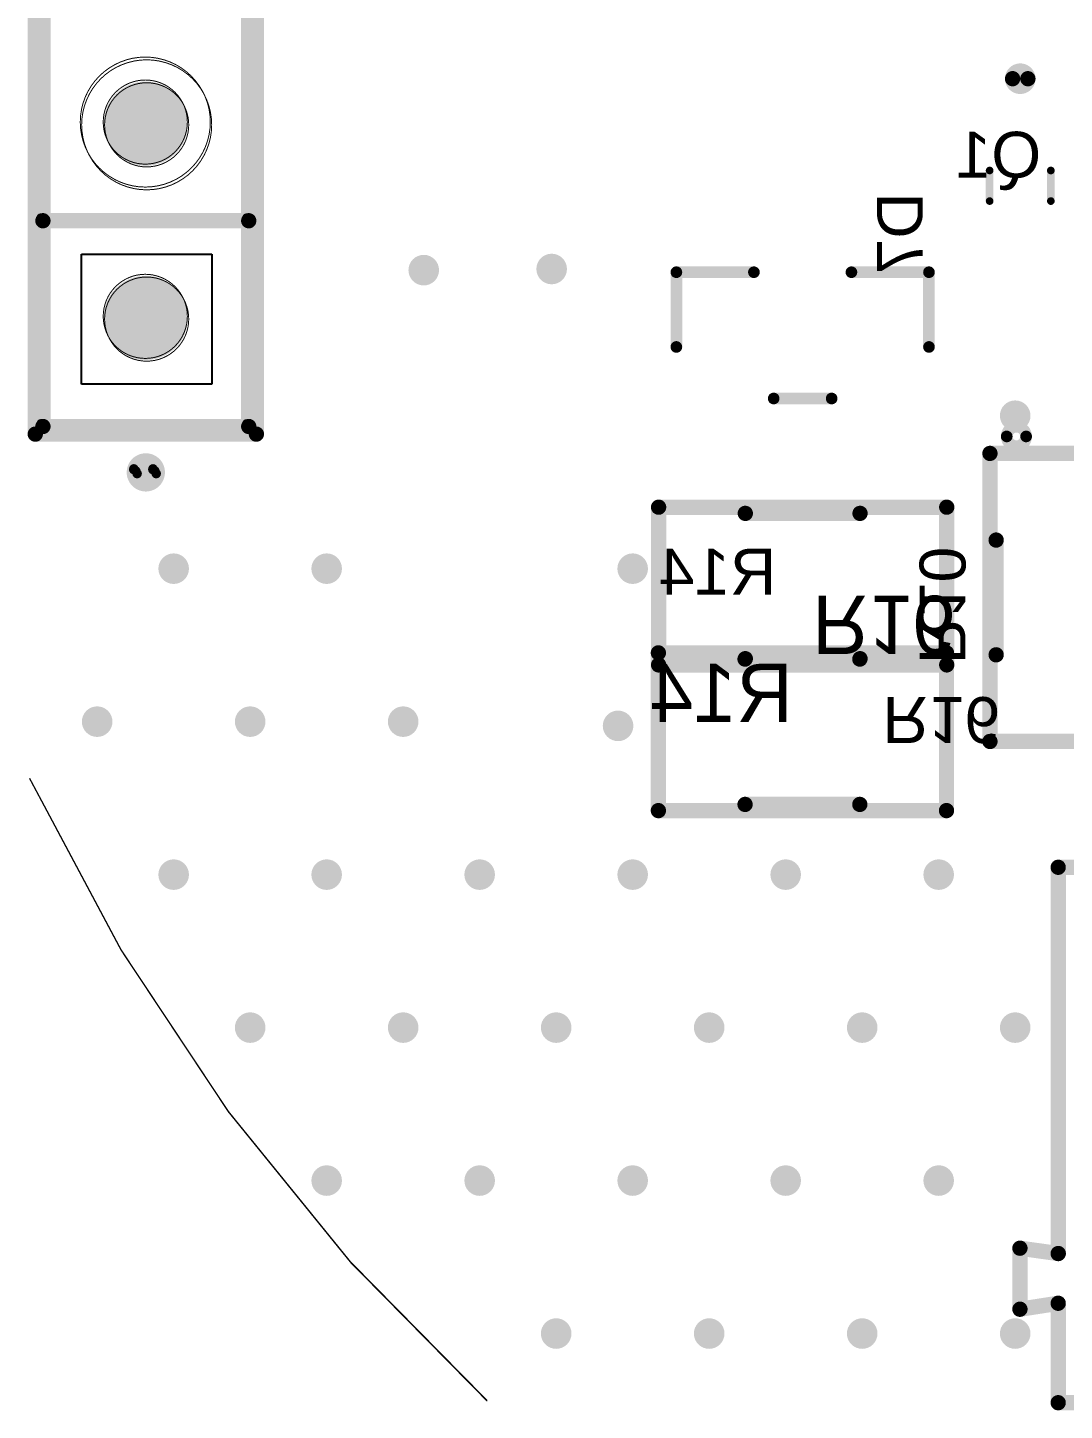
# Model space of a CAD drawing. Header units: millimetres. Extents: x 61 to 211, y 2 to 44.
# Drawn here: x 61.09 to 74.64, y 5 to 23.07 of the extents above; entities that cross this region are included whole.
import ezdxf

# ---------------------------------------------------------------- set-up
doc = ezdxf.new("R2010")
doc.units = ezdxf.units.MM
for name, color, linetype in [('BottomOverlay', 54, 'Continuous'), ('Mechanical1', 6, 'Continuous'), ('Mechanical10', 56, 'Continuous'), ('PadHoleLayer', 156, 'Continuous'), ('TopOverlay', 2, 'Continuous'), ('ViaHoleLayer', 16, 'Continuous')]:
    doc.layers.add(name, color=color, linetype=linetype)
doc.styles.add('Arial', font='', dxfattribs={"height": 0.2})
doc.styles.get('Arial').set_extended_font_data('Arial')

# ---------------------------------------------------------------- blocks, each defined once
blk = doc.blocks.new('691103110003_30')
at = {"layer": 'PadHoleLayer'}
h = blk.add_hatch(color=156, dxfattribs=at)
edge = h.paths.add_edge_path()
edge.add_arc((-3.5, 0.1), 0.6, 0, 360)
h = blk.add_hatch(color=156, dxfattribs=at)
edge = h.paths.add_edge_path()
edge.add_arc((0, 0.1), 0.6, 0, 360)
h = blk.add_hatch(color=156, dxfattribs=at)
edge = h.paths.add_edge_path()
edge.add_arc((3.5, 0.1), 0.6, 0, 360)
at = {"layer": 'TopOverlay', "const_width": 0.2}
for points in [[(-5.25, -1.55), (-5.25, 3.5)], [(-5.25, 3.5), (5.25, 3.5)], [(5.25, 2.85), (5.25, 3.5)], [(5.25, 2.85), (5.75, 2.899)], [(5.75, 2.35), (5.75, 2.9)], [(5.25, 2.4), (5.75, 2.351)], [(5.25, -3.5), (5.25, 2.4)], [(-5.75, -1.48), (-5.249, -1.55)], [(-5.75, -2.278), (-5.75, -1.48)], [(-5.75, -2.278), (-5.25, -2.2)], [(-5.25, -3.5), (-5.25, -2.2)], [(-5.25, -3.5), (5.25, -3.5)]]:
    blk.add_lwpolyline(points, dxfattribs=at)
at = {"layer": 'TopOverlay', "const_width": 0.1}
for points in [[(-5.3, 3.5, 1), (-5.2, 3.5, 1)], [(-5.3, 3.5, 1), (-5.2, 3.5, 1)], [(5.2, 3.5, 1), (5.3, 3.5, 1)], [(5.2, 3.5, 1), (5.3, 3.5, 1)], [(5.2, 2.85, 1), (5.3, 2.85, 1)], [(5.2, 2.85, 1), (5.3, 2.85, 1)], [(5.7, 2.9, 1), (5.8, 2.9, 1)], [(5.7, 2.899, 1), (5.8, 2.899, 1)], [(5.2, 2.4, 1), (5.3, 2.4, 1)], [(5.2, 2.4, 1), (5.3, 2.4, 1)], [(5.7, 2.351, 1), (5.8, 2.351, 1)], [(5.7, 2.35, 1), (5.8, 2.35, 1)], [(-5.8, -1.48, 1), (-5.7, -1.48, 1)], [(-5.8, -1.48, 1), (-5.7, -1.48, 1)], [(-5.3, -1.55, 1), (-5.2, -1.55, 1)], [(-5.299, -1.55, 1), (-5.199, -1.55, 1)], [(-5.3, -2.2, 1), (-5.2, -2.2, 1)], [(-5.3, -2.2, 1), (-5.2, -2.2, 1)], [(-5.8, -2.278, 1), (-5.7, -2.278, 1)], [(-5.8, -2.278, 1), (-5.7, -2.278, 1)], [(-5.3, -3.5, 1), (-5.2, -3.5, 1)], [(-5.3, -3.5, 1), (-5.2, -3.5, 1)], [(5.2, -3.5, 1), (5.3, -3.5, 1)], [(5.2, -3.5, 1), (5.3, -3.5, 1)]]:
    blk.add_lwpolyline(points, format="xyb", close=True, dxfattribs=at)
blk = doc.blocks.new('V______CRCW0603__3_IPC_A_B_33')
at = {"layer": 'BottomOverlay', "const_width": 0.2}
for points in [[(-0.75, 0.95), (0.75, 0.95)], [(-0.75, -0.95), (0.75, -0.95)]]:
    blk.add_lwpolyline(points, dxfattribs=at)
at = {"layer": 'BottomOverlay', "const_width": 0.1}
for points in [[(-0.8, 0.95, 1), (-0.7, 0.95, 1)], [(0.7, 0.95, 1), (0.8, 0.95, 1)], [(-0.8, -0.95, 1), (-0.7, -0.95, 1)], [(0.7, -0.95, 1), (0.8, -0.95, 1)]]:
    blk.add_lwpolyline(points, format="xyb", close=True, dxfattribs=at)
at = {"layer": 'Mechanical10', "const_width": 0.2}
for points in [[(-1.883, -1.031), (-1.883, 1.031)], [(-1.883, 1.031), (1.883, 1.031)], [(1.883, -1.031), (1.883, 1.031)], [(-1.883, -1.031), (1.883, -1.031)]]:
    blk.add_lwpolyline(points, dxfattribs=at)
at = {"layer": 'Mechanical10', "const_width": 0.1}
for points in [[(-1.933, 1.031, 1), (-1.833, 1.031, 1)], [(-1.933, 1.031, 1), (-1.833, 1.031, 1)], [(1.833, 1.031, 1), (1.933, 1.031, 1)], [(1.833, 1.031, 1), (1.933, 1.031, 1)], [(-1.933, -1.031, 1), (-1.833, -1.031, 1)], [(-1.933, -1.031, 1), (-1.833, -1.031, 1)], [(1.833, -1.031, 1), (1.933, -1.031, 1)], [(1.833, -1.031, 1), (1.933, -1.031, 1)]]:
    blk.add_lwpolyline(points, format="xyb", close=True, dxfattribs=at)
at = {"layer": 'Mechanical10', "text_generation_flag": 2}
blk.add_text('R16', height=0.762, rotation=180, dxfattribs=at).set_placement((0.127, -0.127))
blk = doc.blocks.new('SOT23_3_ONS_M_B_37')
at = {"layer": 'BottomOverlay'}
for points, const_width in [([(-2.667, 1.321, 1), (-2.921, 1.321, 1)], 0.152), ([(-2.959, 1.321, 1), (-2.883, 1.321, 1)], 0.0762), ([(-2.705, 1.321, 1), (-2.629, 1.321, 1)], 0.0762), ([(-0.417, 0.825, 1), (-0.341, 0.825, 1)], 0.0762), ([(0.341, 0.825, 1), (0.417, 0.825, 1)], 0.0762), ([(-1.689, 0.151, 1), (-1.613, 0.151, 1)], 0.0762), ([(1.613, 0.151, 1), (1.689, 0.151, 1)], 0.0762), ([(-1.689, -0.826, 1), (-1.613, -0.826, 1)], 0.0762), ([(-1.689, -0.826, 1), (-1.613, -0.826, 1)], 0.0762), ([(-0.675, -0.826, 1), (-0.599, -0.826, 1)], 0.0762), ([(0.599, -0.826, 1), (0.675, -0.826, 1)], 0.0762), ([(1.613, -0.826, 1), (1.689, -0.826, 1)], 0.0762), ([(1.613, -0.826, 1), (1.689, -0.826, 1)], 0.0762)]:
    blk.add_lwpolyline(points, format="xyb", close=True, dxfattribs=dict(at, const_width=const_width))
at = {"layer": 'BottomOverlay', "const_width": 0.152}
for points in [[(0.379, 0.825), (-0.379, 0.825)], [(-1.651, 0.151), (-1.651, -0.826)], [(1.651, 0.151), (1.651, -0.826)], [(-0.637, -0.826), (-1.651, -0.826)], [(1.651, -0.826), (0.637, -0.826)]]:
    blk.add_lwpolyline(points, dxfattribs=at)
blk = doc.blocks.new('W_____61300611121_0_B_40')
at = {"layer": 'PadHoleLayer'}
h = blk.add_hatch(color=156, dxfattribs=at)
edge = h.paths.add_edge_path()
edge.add_arc((-6.35, 0), 0.55, 0, 360)
h = blk.add_hatch(color=156, dxfattribs=at)
edge = h.paths.add_edge_path()
edge.add_arc((-3.81, 0), 0.55, 0, 360)
h = blk.add_hatch(color=156, dxfattribs=at)
edge = h.paths.add_edge_path()
edge.add_arc((-1.27, 0), 0.55, 0, 360)
h = blk.add_hatch(color=156, dxfattribs=at)
edge = h.paths.add_edge_path()
edge.add_arc((1.27, 0), 0.55, 0, 360)
h = blk.add_hatch(color=156, dxfattribs=at)
edge = h.paths.add_edge_path()
edge.add_arc((3.81, 0), 0.55, 0, 360)
h = blk.add_hatch(color=156, dxfattribs=at)
edge = h.paths.add_edge_path()
edge.add_arc((6.35, 0), 0.55, 0, 360)
at = {"layer": 'BottomOverlay', "const_width": 0.2}
for points in [[(-7.77, 1.345), (-7.77, -1.345)], [(-7.77, 1.345), (7.77, 1.345)], [(-5.08, 1.345), (-5.08, -1.345)], [(7.77, 1.345), (7.77, -1.345)], [(-7.77, -1.345), (7.77, -1.345)]]:
    blk.add_lwpolyline(points, dxfattribs=at)
at = {"layer": 'BottomOverlay'}
for points, const_width in [([(-7.82, 1.345, 1), (-7.72, 1.345, 1)], 0.1), ([(-7.82, 1.345, 1), (-7.72, 1.345, 1)], 0.1), ([(-5.13, 1.345, 1), (-5.03, 1.345, 1)], 0.1), ([(7.72, 1.345, 1), (7.82, 1.345, 1)], 0.1), ([(7.72, 1.345, 1), (7.82, 1.345, 1)], 0.1), ([(-8.245, 0, 1), (-8.495, 0, 1)], 0.25), ([(-8.558, 0, 1), (-8.433, 0, 1)], 0.125), ([(-8.307, 0, 1), (-8.183, 0, 1)], 0.125), ([(-7.82, -1.345, 1), (-7.72, -1.345, 1)], 0.1), ([(-7.82, -1.345, 1), (-7.72, -1.345, 1)], 0.1), ([(-5.13, -1.345, 1), (-5.03, -1.345, 1)], 0.1), ([(7.72, -1.345, 1), (7.82, -1.345, 1)], 0.1), ([(7.72, -1.345, 1), (7.82, -1.345, 1)], 0.1)]:
    blk.add_lwpolyline(points, format="xyb", close=True, dxfattribs=dict(at, const_width=const_width))
at = {"layer": 'Mechanical10', "const_width": 0.2}
for points in [[(-7.87, 1.445), (-7.87, -1.445)], [(-7.87, 1.445), (7.87, 1.445)], [(7.87, 1.445), (7.87, -1.445)], [(-7.87, -1.445), (7.87, -1.445)]]:
    blk.add_lwpolyline(points, dxfattribs=at)
at = {"layer": 'Mechanical10', "const_width": 0.1}
for points in [[(-7.92, 1.445, 1), (-7.82, 1.445, 1)], [(-7.92, 1.445, 1), (-7.82, 1.445, 1)], [(7.82, 1.445, 1), (7.92, 1.445, 1)], [(7.82, 1.445, 1), (7.92, 1.445, 1)], [(-7.92, -1.445, 1), (-7.82, -1.445, 1)], [(-7.92, -1.445, 1), (-7.82, -1.445, 1)], [(7.82, -1.445, 1), (7.92, -1.445, 1)], [(7.82, -1.445, 1), (7.92, -1.445, 1)]]:
    blk.add_lwpolyline(points, format="xyb", close=True, dxfattribs=at)
at = {"layer": 'Mechanical10', "text_generation_flag": 2}
blk.add_text('J4', height=0.762, rotation=180, dxfattribs=at).set_placement((0, 0))
blk = doc.blocks.new('1N4148WT7_B_46')
at = {"layer": 'BottomOverlay', "const_width": 0.1}
for points in [[(0.2, 0.4), (-0.2, 0.4)], [(0.2, -0.4), (-0.2, -0.4)]]:
    blk.add_lwpolyline(points, dxfattribs=at)
at = {"layer": 'BottomOverlay'}
for points, const_width in [([(-0.225, 0.4, 1), (-0.175, 0.4, 1)], 0.05), ([(0.175, 0.4, 1), (0.225, 0.4, 1)], 0.05), ([(-1.45, 0.1, 1), (-1.35, 0.1, 1)], 0.1), ([(-1.45, 0.1, 1), (-1.35, 0.1, 1)], 0.1), ([(-1.45, -0.1, 1), (-1.35, -0.1, 1)], 0.1), ([(-1.45, -0.1, 1), (-1.35, -0.1, 1)], 0.1), ([(-0.225, -0.4, 1), (-0.175, -0.4, 1)], 0.05), ([(0.175, -0.4, 1), (0.225, -0.4, 1)], 0.05)]:
    blk.add_lwpolyline(points, format="xyb", close=True, dxfattribs=dict(at, const_width=const_width))
at = {"layer": 'BottomOverlay', "const_width": 0.2}
for points in [[(-1.4, -0.1, -1), (-1.4, 0.1)], [(-1.4, 0.1, -1), (-1.4, -0.1)]]:
    blk.add_lwpolyline(points, format="xyb", dxfattribs=at)
blk = doc.blocks.new('V______CRCW0603__3_IPC_A_B_59')
at = {"layer": 'BottomOverlay', "const_width": 0.2}
for points in [[(0.75, 0.95), (-0.75, 0.95)], [(0.75, -0.95), (-0.75, -0.95)]]:
    blk.add_lwpolyline(points, dxfattribs=at)
at = {"layer": 'BottomOverlay', "const_width": 0.1}
for points in [[(-0.8, 0.95, 1), (-0.7, 0.95, 1)], [(0.7, 0.95, 1), (0.8, 0.95, 1)], [(-0.8, -0.95, 1), (-0.7, -0.95, 1)], [(0.7, -0.95, 1), (0.8, -0.95, 1)]]:
    blk.add_lwpolyline(points, format="xyb", close=True, dxfattribs=at)
at = {"layer": 'Mechanical10', "const_width": 0.2}
for points in [[(-1.883, 1.031), (-1.883, -1.031)], [(1.883, 1.031), (-1.883, 1.031)], [(1.883, 1.031), (1.883, -1.031)], [(1.883, -1.031), (-1.883, -1.031)]]:
    blk.add_lwpolyline(points, dxfattribs=at)
at = {"layer": 'Mechanical10', "const_width": 0.1}
for points in [[(-1.933, 1.031, 1), (-1.833, 1.031, 1)], [(-1.933, 1.031, 1), (-1.833, 1.031, 1)], [(1.833, 1.031, 1), (1.933, 1.031, 1)], [(1.833, 1.031, 1), (1.933, 1.031, 1)], [(-1.933, -1.031, 1), (-1.833, -1.031, 1)], [(-1.933, -1.031, 1), (-1.833, -1.031, 1)], [(1.833, -1.031, 1), (1.933, -1.031, 1)], [(1.833, -1.031, 1), (1.933, -1.031, 1)]]:
    blk.add_lwpolyline(points, format="xyb", close=True, dxfattribs=at)
at = {"layer": 'Mechanical10', "text_generation_flag": 2}
blk.add_text('R14', height=0.762, rotation=180, dxfattribs=at).set_placement((0.127, -0.127))
blk = doc.blocks.new('V______CRCW0603__3_IPC_A_B_64')
at = {"layer": 'BottomOverlay', "const_width": 0.2}
for points in [[(-0.75, 0.95), (0.75, 0.95)], [(-0.75, -0.95), (0.75, -0.95)]]:
    blk.add_lwpolyline(points, dxfattribs=at)
at = {"layer": 'BottomOverlay', "const_width": 0.1}
for points in [[(-0.8, 0.95, 1), (-0.7, 0.95, 1)], [(0.7, 0.95, 1), (0.8, 0.95, 1)], [(-0.8, -0.95, 1), (-0.7, -0.95, 1)], [(0.7, -0.95, 1), (0.8, -0.95, 1)]]:
    blk.add_lwpolyline(points, format="xyb", close=True, dxfattribs=at)
at = {"layer": 'Mechanical10', "const_width": 0.2}
for points in [[(-1.883, 1.031), (1.883, 1.031)], [(-1.883, 1.031), (-1.883, -1.031)], [(1.883, 1.031), (1.883, -1.031)], [(-1.883, -1.031), (1.883, -1.031)]]:
    blk.add_lwpolyline(points, dxfattribs=at)
at = {"layer": 'Mechanical10', "const_width": 0.1}
for points in [[(-1.933, 1.031, 1), (-1.833, 1.031, 1)], [(-1.933, 1.031, 1), (-1.833, 1.031, 1)], [(1.833, 1.031, 1), (1.933, 1.031, 1)], [(1.833, 1.031, 1), (1.933, 1.031, 1)], [(-1.933, -1.031, 1), (-1.833, -1.031, 1)], [(-1.933, -1.031, 1), (-1.833, -1.031, 1)], [(1.833, -1.031, 1), (1.933, -1.031, 1)], [(1.833, -1.031, 1), (1.933, -1.031, 1)]]:
    blk.add_lwpolyline(points, format="xyb", close=True, dxfattribs=at)
at = {"layer": 'Mechanical10', "text_generation_flag": 2}
blk.add_text('R10', height=0.762, rotation=180, dxfattribs=at).set_placement((0.127, -0.127))

msp = doc.modelspace()

# ---------------------------------------------------------------- hatches: boundary and pattern name
at = {"layer": 'PadHoleLayer'}
h = msp.add_hatch(color=156, dxfattribs=at)
edge = h.paths.add_edge_path()
edge.add_arc((61.258, 20.586), 0.05, 0, 360)
h = msp.add_hatch(color=156, dxfattribs=at)
edge = h.paths.add_edge_path()
edge.add_arc((61.259, 20.595), 0.05, 0, 360)
h = msp.add_hatch(color=156, dxfattribs=at)
edge = h.paths.add_edge_path()
edge.add_arc((61.284, 20.569), 0.05, 0, 360)
h = msp.add_hatch(color=156, dxfattribs=at)
edge = h.paths.add_edge_path()
edge.add_arc((63.948, 20.586), 0.05, 0, 360)
h = msp.add_hatch(color=156, dxfattribs=at)
edge = h.paths.add_edge_path()
edge.add_arc((63.949, 20.595), 0.05, 0, 360)
h = msp.add_hatch(color=156, dxfattribs=at)
edge = h.paths.add_edge_path()
edge.add_arc((63.974, 20.569), 0.05, 0, 360)
h = msp.add_hatch(color=156, dxfattribs=at)
edge = h.paths.add_edge_path()
edge.add_arc((61.302, 20.533), 0.05, 0, 360)
h = msp.add_hatch(color=156, dxfattribs=at)
edge = h.paths.add_edge_path()
edge.add_arc((63.992, 20.533), 0.05, 0, 360)
h = msp.add_hatch(color=156, dxfattribs=at)
edge = h.paths.add_edge_path()
edge.add_arc((61.258, 17.896), 0.05, 0, 360)
h = msp.add_hatch(color=156, dxfattribs=at)
edge = h.paths.add_edge_path()
edge.add_arc((61.258, 17.896), 0.05, 0, 360)
h = msp.add_hatch(color=156, dxfattribs=at)
edge = h.paths.add_edge_path()
edge.add_arc((61.259, 17.905), 0.05, 0, 360)
h = msp.add_hatch(color=156, dxfattribs=at)
edge = h.paths.add_edge_path()
edge.add_arc((61.259, 17.905), 0.05, 0, 360)
h = msp.add_hatch(color=156, dxfattribs=at)
edge = h.paths.add_edge_path()
edge.add_arc((61.284, 17.879), 0.05, 0, 360)
h = msp.add_hatch(color=156, dxfattribs=at)
edge = h.paths.add_edge_path()
edge.add_arc((61.284, 17.879), 0.05, 0, 360)
h = msp.add_hatch(color=156, dxfattribs=at)
edge = h.paths.add_edge_path()
edge.add_arc((63.948, 17.896), 0.05, 0, 360)
h = msp.add_hatch(color=156, dxfattribs=at)
edge = h.paths.add_edge_path()
edge.add_arc((63.948, 17.896), 0.05, 0, 360)
h = msp.add_hatch(color=156, dxfattribs=at)
edge = h.paths.add_edge_path()
edge.add_arc((63.949, 17.905), 0.05, 0, 360)
h = msp.add_hatch(color=156, dxfattribs=at)
edge = h.paths.add_edge_path()
edge.add_arc((63.949, 17.905), 0.05, 0, 360)
h = msp.add_hatch(color=156, dxfattribs=at)
edge = h.paths.add_edge_path()
edge.add_arc((63.974, 17.879), 0.05, 0, 360)
h = msp.add_hatch(color=156, dxfattribs=at)
edge = h.paths.add_edge_path()
edge.add_arc((63.974, 17.879), 0.05, 0, 360)
h = msp.add_hatch(color=156, dxfattribs=at)
edge = h.paths.add_edge_path()
edge.add_arc((61.302, 17.843), 0.05, 0, 360)
h = msp.add_hatch(color=156, dxfattribs=at)
edge = h.paths.add_edge_path()
edge.add_arc((61.302, 17.843), 0.05, 0, 360)
h = msp.add_hatch(color=156, dxfattribs=at)
edge = h.paths.add_edge_path()
edge.add_arc((63.992, 17.843), 0.05, 0, 360)
h = msp.add_hatch(color=156, dxfattribs=at)
edge = h.paths.add_edge_path()
edge.add_arc((63.992, 17.843), 0.05, 0, 360)
h = msp.add_hatch(color=156, dxfattribs=at)
edge = h.paths.add_edge_path()
edge.add_arc((62.479, 17.305), 0.0625, 0, 360)
h = msp.add_hatch(color=156, dxfattribs=at)
edge = h.paths.add_edge_path()
edge.add_arc((62.478, 17.296), 0.0625, 0, 360)
h = msp.add_hatch(color=156, dxfattribs=at)
edge = h.paths.add_edge_path()
edge.add_arc((62.603, 17.296), 0.125, 0, 360)
h = msp.add_hatch(color=156, dxfattribs=at)
edge = h.paths.add_edge_path()
edge.add_arc((62.604, 17.305), 0.125, 0, 360)
h = msp.add_hatch(color=156, dxfattribs=at)
edge = h.paths.add_edge_path()
edge.add_arc((62.629, 17.279), 0.125, 0, 360)
h = msp.add_hatch(color=156, dxfattribs=at)
edge = h.paths.add_edge_path()
edge.add_arc((62.647, 17.243), 0.125, 0, 360)
h = msp.add_hatch(color=156, dxfattribs=at)
edge = h.paths.add_edge_path()
edge.add_arc((62.729, 17.305), 0.0625, 0, 360)
h = msp.add_hatch(color=156, dxfattribs=at)
edge = h.paths.add_edge_path()
edge.add_arc((62.728, 17.296), 0.0625, 0, 360)
h = msp.add_hatch(color=156, dxfattribs=at)
edge = h.paths.add_edge_path()
edge.add_arc((62.504, 17.279), 0.0625, 0, 360)
h = msp.add_hatch(color=156, dxfattribs=at)
edge = h.paths.add_edge_path()
edge.add_arc((62.522, 17.243), 0.0625, 0, 360)
h = msp.add_hatch(color=156, dxfattribs=at)
edge = h.paths.add_edge_path()
edge.add_arc((62.754, 17.279), 0.0625, 0, 360)
h = msp.add_hatch(color=156, dxfattribs=at)
edge = h.paths.add_edge_path()
edge.add_arc((62.772, 17.243), 0.0625, 0, 360)
h = msp.add_hatch(color=156, dxfattribs=at)
edge = h.paths.add_edge_path()
edge.add_arc((74.554, 12.129), 0.05, 0, 360)
h = msp.add_hatch(color=156, dxfattribs=at)
edge = h.paths.add_edge_path()
edge.add_arc((74.554, 12.129), 0.05, 0, 360)
h = msp.add_hatch(color=156, dxfattribs=at)
edge = h.paths.add_edge_path()
edge.add_arc((74.555, 12.138), 0.05, 0, 360)
h = msp.add_hatch(color=156, dxfattribs=at)
edge = h.paths.add_edge_path()
edge.add_arc((74.555, 12.138), 0.05, 0, 360)
h = msp.add_hatch(color=156, dxfattribs=at)
edge = h.paths.add_edge_path()
edge.add_arc((74.054, 7.149), 0.05, 0, 360)
h = msp.add_hatch(color=156, dxfattribs=at)
edge = h.paths.add_edge_path()
edge.add_arc((74.054, 7.149), 0.05, 0, 360)
h = msp.add_hatch(color=156, dxfattribs=at)
edge = h.paths.add_edge_path()
edge.add_arc((74.554, 7.079), 0.05, 0, 360)
h = msp.add_hatch(color=156, dxfattribs=at)
edge = h.paths.add_edge_path()
edge.add_arc((74.556, 7.08), 0.05, 0, 360)
h = msp.add_hatch(color=156, dxfattribs=at)
edge = h.paths.add_edge_path()
edge.add_arc((74.054, 6.351), 0.05, 0, 360)
h = msp.add_hatch(color=156, dxfattribs=at)
edge = h.paths.add_edge_path()
edge.add_arc((74.054, 6.351), 0.05, 0, 360)
h = msp.add_hatch(color=156, dxfattribs=at)
edge = h.paths.add_edge_path()
edge.add_arc((74.554, 6.429), 0.05, 0, 360)
h = msp.add_hatch(color=156, dxfattribs=at)
edge = h.paths.add_edge_path()
edge.add_arc((74.554, 6.429), 0.05, 0, 360)
h = msp.add_hatch(color=156, dxfattribs=at)
edge = h.paths.add_edge_path()
edge.add_arc((74.554, 5.129), 0.05, 0, 360)
h = msp.add_hatch(color=156, dxfattribs=at)
edge = h.paths.add_edge_path()
edge.add_arc((74.554, 5.129), 0.05, 0, 360)
at = {"layer": 'TopOverlay'}
h = msp.add_hatch(color=2, dxfattribs=at)
edge = h.paths.add_edge_path()
edge.add_arc((61.258, 20.586), 0.05, 0, 360)
h = msp.add_hatch(color=2, dxfattribs=at)
edge = h.paths.add_edge_path()
edge.add_arc((61.259, 20.595), 0.05, 0, 360)
h = msp.add_hatch(color=2, dxfattribs=at)
edge = h.paths.add_edge_path()
edge.add_arc((61.284, 20.569), 0.05, 0, 360)
h = msp.add_hatch(color=2, dxfattribs=at)
edge = h.paths.add_edge_path()
edge.add_arc((63.948, 20.586), 0.05, 0, 360)
h = msp.add_hatch(color=2, dxfattribs=at)
edge = h.paths.add_edge_path()
edge.add_arc((63.949, 20.595), 0.05, 0, 360)
h = msp.add_hatch(color=2, dxfattribs=at)
edge = h.paths.add_edge_path()
edge.add_arc((63.974, 20.569), 0.05, 0, 360)
h = msp.add_hatch(color=2, dxfattribs=at)
edge = h.paths.add_edge_path()
edge.add_arc((61.302, 20.533), 0.05, 0, 360)
h = msp.add_hatch(color=2, dxfattribs=at)
edge = h.paths.add_edge_path()
edge.add_arc((63.992, 20.533), 0.05, 0, 360)
h = msp.add_hatch(color=2, dxfattribs=at)
edge = h.paths.add_edge_path()
edge.add_arc((61.258, 17.896), 0.05, 0, 360)
h = msp.add_hatch(color=2, dxfattribs=at)
edge = h.paths.add_edge_path()
edge.add_arc((61.258, 17.896), 0.05, 0, 360)
h = msp.add_hatch(color=2, dxfattribs=at)
edge = h.paths.add_edge_path()
edge.add_arc((61.259, 17.905), 0.05, 0, 360)
h = msp.add_hatch(color=2, dxfattribs=at)
edge = h.paths.add_edge_path()
edge.add_arc((61.259, 17.905), 0.05, 0, 360)
h = msp.add_hatch(color=2, dxfattribs=at)
edge = h.paths.add_edge_path()
edge.add_arc((61.284, 17.879), 0.05, 0, 360)
h = msp.add_hatch(color=2, dxfattribs=at)
edge = h.paths.add_edge_path()
edge.add_arc((61.284, 17.879), 0.05, 0, 360)
h = msp.add_hatch(color=2, dxfattribs=at)
edge = h.paths.add_edge_path()
edge.add_arc((63.948, 17.896), 0.05, 0, 360)
h = msp.add_hatch(color=2, dxfattribs=at)
edge = h.paths.add_edge_path()
edge.add_arc((63.948, 17.896), 0.05, 0, 360)
h = msp.add_hatch(color=2, dxfattribs=at)
edge = h.paths.add_edge_path()
edge.add_arc((63.949, 17.905), 0.05, 0, 360)
h = msp.add_hatch(color=2, dxfattribs=at)
edge = h.paths.add_edge_path()
edge.add_arc((63.949, 17.905), 0.05, 0, 360)
h = msp.add_hatch(color=2, dxfattribs=at)
edge = h.paths.add_edge_path()
edge.add_arc((63.974, 17.879), 0.05, 0, 360)
h = msp.add_hatch(color=2, dxfattribs=at)
edge = h.paths.add_edge_path()
edge.add_arc((63.974, 17.879), 0.05, 0, 360)
h = msp.add_hatch(color=2, dxfattribs=at)
edge = h.paths.add_edge_path()
edge.add_arc((61.302, 17.843), 0.05, 0, 360)
h = msp.add_hatch(color=2, dxfattribs=at)
edge = h.paths.add_edge_path()
edge.add_arc((61.302, 17.843), 0.05, 0, 360)
h = msp.add_hatch(color=2, dxfattribs=at)
edge = h.paths.add_edge_path()
edge.add_arc((63.992, 17.843), 0.05, 0, 360)
h = msp.add_hatch(color=2, dxfattribs=at)
edge = h.paths.add_edge_path()
edge.add_arc((63.992, 17.843), 0.05, 0, 360)
h = msp.add_hatch(color=2, dxfattribs=at)
edge = h.paths.add_edge_path()
edge.add_arc((62.479, 17.305), 0.0625, 0, 360)
h = msp.add_hatch(color=2, dxfattribs=at)
edge = h.paths.add_edge_path()
edge.add_arc((62.478, 17.296), 0.0625, 0, 360)
h = msp.add_hatch(color=2, dxfattribs=at)
edge = h.paths.add_edge_path()
edge.add_arc((62.603, 17.296), 0.125, 0, 360)
h = msp.add_hatch(color=2, dxfattribs=at)
edge = h.paths.add_edge_path()
edge.add_arc((62.604, 17.305), 0.125, 0, 360)
h = msp.add_hatch(color=2, dxfattribs=at)
edge = h.paths.add_edge_path()
edge.add_arc((62.629, 17.279), 0.125, 0, 360)
h = msp.add_hatch(color=2, dxfattribs=at)
edge = h.paths.add_edge_path()
edge.add_arc((62.647, 17.243), 0.125, 0, 360)
h = msp.add_hatch(color=2, dxfattribs=at)
edge = h.paths.add_edge_path()
edge.add_arc((62.729, 17.305), 0.0625, 0, 360)
h = msp.add_hatch(color=2, dxfattribs=at)
edge = h.paths.add_edge_path()
edge.add_arc((62.728, 17.296), 0.0625, 0, 360)
h = msp.add_hatch(color=2, dxfattribs=at)
edge = h.paths.add_edge_path()
edge.add_arc((62.504, 17.279), 0.0625, 0, 360)
h = msp.add_hatch(color=2, dxfattribs=at)
edge = h.paths.add_edge_path()
edge.add_arc((62.522, 17.243), 0.0625, 0, 360)
h = msp.add_hatch(color=2, dxfattribs=at)
edge = h.paths.add_edge_path()
edge.add_arc((62.754, 17.279), 0.0625, 0, 360)
h = msp.add_hatch(color=2, dxfattribs=at)
edge = h.paths.add_edge_path()
edge.add_arc((62.772, 17.243), 0.0625, 0, 360)
h = msp.add_hatch(color=2, dxfattribs=at)
edge = h.paths.add_edge_path()
edge.add_arc((74.554, 12.129), 0.05, 0, 360)
h = msp.add_hatch(color=2, dxfattribs=at)
edge = h.paths.add_edge_path()
edge.add_arc((74.554, 12.129), 0.05, 0, 360)
h = msp.add_hatch(color=2, dxfattribs=at)
edge = h.paths.add_edge_path()
edge.add_arc((74.555, 12.138), 0.05, 0, 360)
h = msp.add_hatch(color=2, dxfattribs=at)
edge = h.paths.add_edge_path()
edge.add_arc((74.555, 12.138), 0.05, 0, 360)
h = msp.add_hatch(color=2, dxfattribs=at)
edge = h.paths.add_edge_path()
edge.add_arc((74.054, 7.149), 0.05, 0, 360)
h = msp.add_hatch(color=2, dxfattribs=at)
edge = h.paths.add_edge_path()
edge.add_arc((74.054, 7.149), 0.05, 0, 360)
h = msp.add_hatch(color=2, dxfattribs=at)
edge = h.paths.add_edge_path()
edge.add_arc((74.554, 7.079), 0.05, 0, 360)
h = msp.add_hatch(color=2, dxfattribs=at)
edge = h.paths.add_edge_path()
edge.add_arc((74.556, 7.08), 0.05, 0, 360)
h = msp.add_hatch(color=2, dxfattribs=at)
edge = h.paths.add_edge_path()
edge.add_arc((74.054, 6.351), 0.05, 0, 360)
h = msp.add_hatch(color=2, dxfattribs=at)
edge = h.paths.add_edge_path()
edge.add_arc((74.054, 6.351), 0.05, 0, 360)
h = msp.add_hatch(color=2, dxfattribs=at)
edge = h.paths.add_edge_path()
edge.add_arc((74.554, 6.429), 0.05, 0, 360)
h = msp.add_hatch(color=2, dxfattribs=at)
edge = h.paths.add_edge_path()
edge.add_arc((74.554, 6.429), 0.05, 0, 360)
h = msp.add_hatch(color=2, dxfattribs=at)
edge = h.paths.add_edge_path()
edge.add_arc((74.554, 5.129), 0.05, 0, 360)
h = msp.add_hatch(color=2, dxfattribs=at)
edge = h.paths.add_edge_path()
edge.add_arc((74.554, 5.129), 0.05, 0, 360)
at = {"layer": 'ViaHoleLayer'}
h = msp.add_hatch(color=16, dxfattribs=at)
edge = h.paths.add_edge_path()
edge.add_arc((66.269, 19.903), 0.2, 0, 360)
h = msp.add_hatch(color=16, dxfattribs=at)
edge = h.paths.add_edge_path()
edge.add_arc((67.941, 19.918), 0.2, 0, 360)
h = msp.add_hatch(color=16, dxfattribs=at)
edge = h.paths.add_edge_path()
edge.add_arc((74, 18), 0.2, 0, 360)
h = msp.add_hatch(color=16, dxfattribs=at)
edge = h.paths.add_edge_path()
edge.add_arc((63, 16), 0.2, 0, 360)
h = msp.add_hatch(color=16, dxfattribs=at)
edge = h.paths.add_edge_path()
edge.add_arc((65, 16), 0.2, 0, 360)
h = msp.add_hatch(color=16, dxfattribs=at)
edge = h.paths.add_edge_path()
edge.add_arc((69, 16), 0.2, 0, 360)
h = msp.add_hatch(color=16, dxfattribs=at)
edge = h.paths.add_edge_path()
edge.add_arc((62, 14), 0.2, 0, 360)
h = msp.add_hatch(color=16, dxfattribs=at)
edge = h.paths.add_edge_path()
edge.add_arc((64, 14), 0.2, 0, 360)
h = msp.add_hatch(color=16, dxfattribs=at)
edge = h.paths.add_edge_path()
edge.add_arc((66, 14), 0.2, 0, 360)
h = msp.add_hatch(color=16, dxfattribs=at)
edge = h.paths.add_edge_path()
edge.add_arc((68.809, 13.945), 0.2, 0, 360)
h = msp.add_hatch(color=16, dxfattribs=at)
edge = h.paths.add_edge_path()
edge.add_arc((63, 12), 0.2, 0, 360)
h = msp.add_hatch(color=16, dxfattribs=at)
edge = h.paths.add_edge_path()
edge.add_arc((65, 12), 0.2, 0, 360)
h = msp.add_hatch(color=16, dxfattribs=at)
edge = h.paths.add_edge_path()
edge.add_arc((67, 12), 0.2, 0, 360)
h = msp.add_hatch(color=16, dxfattribs=at)
edge = h.paths.add_edge_path()
edge.add_arc((69, 12), 0.2, 0, 360)
h = msp.add_hatch(color=16, dxfattribs=at)
edge = h.paths.add_edge_path()
edge.add_arc((71, 12), 0.2, 0, 360)
h = msp.add_hatch(color=16, dxfattribs=at)
edge = h.paths.add_edge_path()
edge.add_arc((73, 12), 0.2, 0, 360)
h = msp.add_hatch(color=16, dxfattribs=at)
edge = h.paths.add_edge_path()
edge.add_arc((64, 10), 0.2, 0, 360)
h = msp.add_hatch(color=16, dxfattribs=at)
edge = h.paths.add_edge_path()
edge.add_arc((66, 10), 0.2, 0, 360)
h = msp.add_hatch(color=16, dxfattribs=at)
edge = h.paths.add_edge_path()
edge.add_arc((68, 10), 0.2, 0, 360)
h = msp.add_hatch(color=16, dxfattribs=at)
edge = h.paths.add_edge_path()
edge.add_arc((70, 10), 0.2, 0, 360)
h = msp.add_hatch(color=16, dxfattribs=at)
edge = h.paths.add_edge_path()
edge.add_arc((72, 10), 0.2, 0, 360)
h = msp.add_hatch(color=16, dxfattribs=at)
edge = h.paths.add_edge_path()
edge.add_arc((74, 10), 0.2, 0, 360)
h = msp.add_hatch(color=16, dxfattribs=at)
edge = h.paths.add_edge_path()
edge.add_arc((65, 8), 0.2, 0, 360)
h = msp.add_hatch(color=16, dxfattribs=at)
edge = h.paths.add_edge_path()
edge.add_arc((67, 8), 0.2, 0, 360)
h = msp.add_hatch(color=16, dxfattribs=at)
edge = h.paths.add_edge_path()
edge.add_arc((69, 8), 0.2, 0, 360)
h = msp.add_hatch(color=16, dxfattribs=at)
edge = h.paths.add_edge_path()
edge.add_arc((71, 8), 0.2, 0, 360)
h = msp.add_hatch(color=16, dxfattribs=at)
edge = h.paths.add_edge_path()
edge.add_arc((73, 8), 0.2, 0, 360)
h = msp.add_hatch(color=16, dxfattribs=at)
edge = h.paths.add_edge_path()
edge.add_arc((68, 6), 0.2, 0, 360)
h = msp.add_hatch(color=16, dxfattribs=at)
edge = h.paths.add_edge_path()
edge.add_arc((70, 6), 0.2, 0, 360)
h = msp.add_hatch(color=16, dxfattribs=at)
edge = h.paths.add_edge_path()
edge.add_arc((72, 6), 0.2, 0, 360)
h = msp.add_hatch(color=16, dxfattribs=at)
edge = h.paths.add_edge_path()
edge.add_arc((74, 6), 0.2, 0, 360)

# ---------------------------------------------------------------- linework, layer by layer
at = {"layer": 'Mechanical1', "const_width": 0.0127}
for points in [[(67.093, 5.12, -0.096242), (61.119, 13.249)], [(67.094, 5.13, -0.096242), (61.119, 13.259)], [(67.094, 5.13, -0.096242), (61.119, 13.259)]]:
    msp.add_lwpolyline(points, format="xyb", dxfattribs=at)
at = {"layer": 'Mechanical1', "const_width": 0.00635}
for points in [[(61.116, 13.249, 1), (61.122, 13.249, 1)], [(61.116, 13.259, 1), (61.122, 13.259, 1)], [(61.116, 13.259, 1), (61.122, 13.259, 1)], [(67.09, 5.12, 1), (67.097, 5.12, 1)], [(67.091, 5.13, 1), (67.097, 5.13, 1)], [(67.091, 5.13, 1), (67.097, 5.13, 1)]]:
    msp.add_lwpolyline(points, format="xyb", close=True, dxfattribs=at)
at = {"layer": 'TopOverlay'}
for p, q in [((61.797, 18.413), (61.797, 20.113)), ((61.797, 20.113), (63.497, 20.113)), ((63.497, 20.113), (63.497, 18.413)), ((63.497, 18.413), (61.797, 18.413))]:
    msp.add_line(p, q, dxfattribs=at)
for points, const_width in [([(63.479, 21.839, 1), (61.779, 21.839, 1)], 0.0127), ([(63.497, 21.803, 1), (61.797, 21.803, 1)], 0.0127), ([(63.179, 21.839, 1), (62.079, 21.839, 1)], 0.0127), ([(63.197, 21.803, 1), (62.097, 21.803, 1)], 0.0127), ([(61.776, 21.839, 1), (61.782, 21.839, 1)], 0.00635), ([(61.794, 21.803, 1), (61.8, 21.803, 1)], 0.00635), ([(62.076, 21.839, 1), (62.082, 21.839, 1)], 0.00635), ([(62.094, 21.803, 1), (62.1, 21.803, 1)], 0.00635), ([(63.176, 21.839, 1), (63.182, 21.839, 1)], 0.00635), ([(63.194, 21.803, 1), (63.2, 21.803, 1)], 0.00635), ([(63.476, 21.839, 1), (63.482, 21.839, 1)], 0.00635), ([(63.494, 21.803, 1), (63.5, 21.803, 1)], 0.00635), ([(63.179, 19.299, 1), (62.079, 19.299, 1)], 0.0127), ([(63.197, 19.263, 1), (62.097, 19.263, 1)], 0.0127), ([(62.076, 19.299, 1), (62.082, 19.299, 1)], 0.00635), ([(62.094, 19.263, 1), (62.1, 19.263, 1)], 0.00635), ([(63.176, 19.299, 1), (63.182, 19.299, 1)], 0.00635), ([(63.194, 19.263, 1), (63.2, 19.263, 1)], 0.00635)]:
    msp.add_lwpolyline(points, format="xyb", close=True, dxfattribs=dict(at, const_width=const_width))

# ---------------------------------------------------------------- block references
for name, p, rotation in [('W_____61300611121_0_B_40', (62.636, 25.629), 90), ('1N4148WT7_B_46', (74.066, 21.006), 270), ('SOT23_3_ONS_M_B_37', (71.222, 19.05), 180), ('V______CRCW0603__3_IPC_A_B_64', (74.701, 15.624), 90), ('V______CRCW0603__3_IPC_A_B_59', (71.219, 13.868), 180)]:
    msp.add_blockref(name, p, dxfattribs=dict(rotation=rotation))
for name, p in [('V______CRCW0603__3_IPC_A_B_33', (71.222, 15.773)), ('691103110003_30', (79.812, 8.596))]:
    msp.add_blockref(name, p)

# ---------------------------------------------------------------- texts
at = {"layer": 'BottomOverlay', "style": 'Arial', "text_generation_flag": 2}
for s, p in [('Q1', (74.339, 21.112)), ('R14', (70.877, 15.662))]:
    msp.add_text(s, height=0.6, dxfattribs=at).set_placement(p)
for s, rotation, p in [('D7', 90, (72.792, 20.921)), ('R10', 270, (72.75, 14.749)), ('R16', 180, (72.264, 14.321))]:
    msp.add_text(s, height=0.6, rotation=rotation, dxfattribs=at).set_placement(p)

doc.saveas('drawing.dxf')
